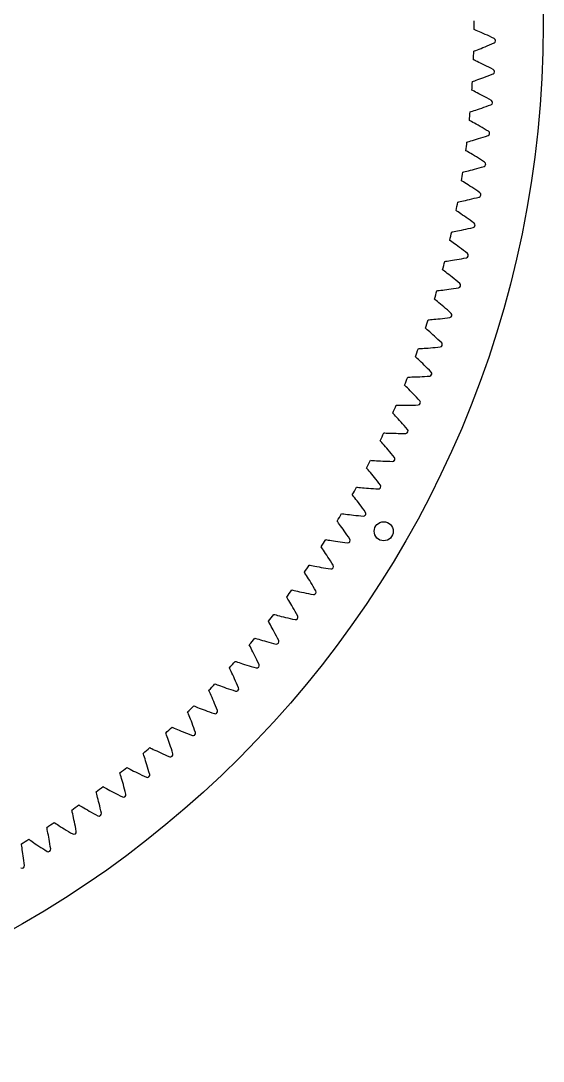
# Model space of a CAD drawing. Header units: millimetres. Extents: x -109 to 109, y -109 to 109.
# Drawn here: x 53.9 to 108.8, y -108.8 to 0.5 of the extents above; entities that cross this region are included whole.
import ezdxf

# ---------------------------------------------------------------- set-up
doc = ezdxf.new("R2010")
doc.units = ezdxf.units.MM

msp = doc.modelspace()

# ---------------------------------------------------------------- linework, layer by layer
at = {"layer": 'holes'}
msp.add_circle((92.023567, -53.129831), 1, dxfattribs=at)
at = {"layer": 'outer'}
msp.add_circle((0, 0), 108.759662, dxfattribs=at)
at = {"layer": 'output_ring'}
for p, q in [((101.601949, -0.496781), (101.508629, -0.458018)), ((101.738381, -0.553968), (101.601949, -0.496781)), ((101.897776, -0.621552), (101.738381, -0.553968)), ((102.074166, -0.697307), (101.897776, -0.621552)), ((102.264353, -0.780119), (102.074166, -0.697307)), ((102.46629, -0.869324), (102.264353, -0.780119)), ((102.678528, -0.96449), (102.46629, -0.869324)), ((102.899983, -1.065321), (102.678528, -0.96449)), ((103.1298, -1.171606), (102.899983, -1.065321)), ((102.658158, -2.261197), (102.88267, -2.167371)), ((102.88267, -2.167371), (103.115713, -2.068357)), ((103.115713, -2.068357), (103.356592, -1.964285)), ((103.367291, -1.283194), (103.1298, -1.171606)), ((103.356592, -1.964285), (103.604725, -1.855541)), ((103.611886, -1.399677), (103.367291, -1.283194)), ((101.472927, -2.730671), (101.567419, -2.694858)), ((101.567419, -2.694858), (101.70558, -2.641985)), ((101.70558, -2.641985), (101.867019, -2.579441)), ((101.867019, -2.579441), (102.045701, -2.509264)), ((102.045701, -2.509264), (102.238396, -2.432467)), ((102.238396, -2.432467), (102.443035, -2.349649)), ((102.443035, -2.349649), (102.658158, -2.261197)), ((101.53621, -3.68793), (101.444154, -3.646255)), ((101.670779, -3.749374), (101.53621, -3.68793)), ((101.827972, -3.821932), (101.670779, -3.749374)), ((102.001895, -3.90319), (101.827972, -3.821932)), ((102.189388, -3.991935), (102.001895, -3.90319)), ((102.388423, -4.087439), (102.189388, -3.991935)), ((102.597567, -4.189224), (102.388423, -4.087439)), ((102.815745, -4.296962), (102.597567, -4.189224)), ((103.042111, -4.410414), (102.815745, -4.296962)), ((102.536476, -5.484652), (102.763825, -5.397925)), ((102.763825, -5.397925), (102.999863, -5.306279)), ((102.999863, -5.306279), (103.243892, -5.209824)), ((103.27598, -4.529405), (103.042111, -4.410414)), ((103.243892, -5.209824), (103.495318, -5.108929)), ((103.516795, -4.653515), (103.27598, -4.529405)), ((101.337084, -5.916665), (101.432654, -5.883838)), ((101.432654, -5.883838), (101.572407, -5.835331)), ((101.572407, -5.835331), (101.735731, -5.777889)), ((101.735731, -5.777889), (101.91653, -5.713359)), ((101.91653, -5.713359), (102.111542, -5.642652)), ((102.111542, -5.642652), (102.318681, -5.566303)), ((102.318681, -5.566303), (102.536476, -5.484652)), ((101.370268, -6.87544), (101.279566, -6.830894)), ((101.50284, -6.94108), (101.370268, -6.87544)), ((101.657676, -7.01854), (101.50284, -6.94108)), ((101.828961, -7.105221), (101.657676, -7.01854)), ((102.013574, -7.199812), (101.828961, -7.105221)), ((102.20951, -7.30152), (102.013574, -7.199812)), ((102.415355, -7.409825), (102.20951, -7.30152)), ((102.630041, -7.524362), (102.415355, -7.409825)), ((102.852732, -7.644868), (102.630041, -7.524362)), ((103.082747, -7.771147), (102.852732, -7.644868)), ((102.093351, -8.777464), (102.313604, -8.702694)), ((102.313604, -8.702694), (102.543564, -8.623151)), ((102.543564, -8.623151), (102.782365, -8.538965)), ((102.782365, -8.538965), (103.029303, -8.450223)), ((103.029303, -8.450223), (103.283774, -8.357274)), ((103.319545, -7.90276), (103.082747, -7.771147)), ((101.101233, -9.096821), (101.197787, -9.067012)), ((101.197787, -9.067012), (101.338995, -9.022918)), ((101.338995, -9.022918), (101.504043, -8.970635)), ((101.504043, -8.970635), (101.686779, -8.911815)), ((101.686779, -8.911815), (101.883916, -8.847269)), ((101.883916, -8.847269), (102.093351, -8.777464)), ((101.104285, -10.056164), (101.015027, -10.008791)), ((101.23473, -10.125937), (101.104285, -10.056164)), ((101.387057, -10.208221), (101.23473, -10.125937)), ((101.555534, -10.30024), (101.387057, -10.208221)), ((101.737085, -10.400583), (101.555534, -10.30024)), ((101.92973, -10.508395), (101.737085, -10.400583)), ((102.132071, -10.623112), (101.92973, -10.508395)), ((102.343053, -10.744337), (102.132071, -10.623112)), ((102.561849, -10.871778), (102.343053, -10.744337)), ((102.787785, -11.00522), (102.561849, -10.871778)), ((101.555743, -12.043154), (101.767267, -11.979962)), ((101.767267, -11.979962), (101.98976, -11.912147)), ((101.98976, -11.912147), (102.222106, -11.839867)), ((102.222106, -11.839867), (102.463432, -11.763224)), ((102.463432, -11.763224), (102.713036, -11.682282)), ((102.713036, -11.682282), (102.970301, -11.597372)), ((103.020331, -11.144205), (102.787785, -11.00522)), ((100.765608, -12.267998), (100.86305, -12.241237)), ((100.86305, -12.241237), (101.005574, -12.201601)), ((101.005574, -12.201601), (101.172182, -12.154527)), ((101.172182, -12.154527), (101.356676, -12.101476)), ((101.356676, -12.101476), (101.555743, -12.043154)), ((100.738524, -13.226965), (100.650798, -13.176811)), ((100.866713, -13.3008), (100.738524, -13.226965)), ((101.01638, -13.387828), (100.866713, -13.3008)), ((101.181885, -13.485094), (101.01638, -13.387828)), ((101.360193, -13.59109), (101.181885, -13.485094)), ((101.549357, -13.7049), (101.360193, -13.59109)), ((101.747995, -13.825916), (101.549357, -13.7049)), ((101.955065, -13.953708), (101.747995, -13.825916)), ((102.16975, -14.087959), (101.955065, -13.953708)), ((102.391383, -14.228432), (102.16975, -14.087959)), ((100.740477, -15.326425), (100.926546, -15.279195)), ((100.926546, -15.279195), (101.127347, -15.227155)), ((101.127347, -15.227155), (101.340752, -15.170638)), ((101.340752, -15.170638), (101.565265, -15.109845)), ((101.565265, -15.109845), (101.799766, -15.044899)), ((101.799766, -15.044899), (102.043381, -14.975873)), ((102.043381, -14.975873), (102.295404, -14.902812)), ((102.295404, -14.902812), (102.555209, -14.826025)), ((102.619449, -14.374653), (102.391383, -14.228432)), ((100.273347, -16.384711), (100.18724, -16.331827)), ((100.330539, -15.427069), (100.428774, -15.403382)), ((100.428774, -15.403382), (100.572472, -15.368242)), ((100.572472, -15.368242), (100.740477, -15.326425)), ((100.399153, -16.462537), (100.273347, -16.384711)), ((100.546013, -16.554223), (100.399153, -16.462537)), ((100.70838, -16.65664), (100.546013, -16.554223)), ((100.883272, -16.768184), (100.70838, -16.65664)), ((101.068767, -16.88788), (100.883272, -16.768184)), ((101.263506, -17.015076), (101.068767, -16.88788)), ((101.46646, -17.149309), (101.263506, -17.015076)), ((101.676822, -17.290237), (101.46646, -17.149309)), ((101.893933, -17.437602), (101.676822, -17.290237)), ((102.117294, -17.590915), (101.893933, -17.437602)), ((99.796456, -18.570915), (99.895387, -18.550325)), ((99.895387, -18.550325), (100.040118, -18.519716)), ((100.040118, -18.519716), (100.209353, -18.483197)), ((100.209353, -18.483197), (100.396814, -18.441835)), ((100.396814, -18.441835), (100.59915, -18.396128)), ((100.59915, -18.396128), (100.814225, -18.346342)), ((100.814225, -18.346342), (101.040537, -18.292632)), ((101.040537, -18.292632), (101.276962, -18.235083)), ((101.276962, -18.235083), (101.522625, -18.173744)), ((101.522625, -18.173744), (101.776819, -18.108634)), ((101.776819, -18.108634), (102.038908, -18.040046)), ((99.709212, -19.526289), (99.624808, -19.470726)), ((99.832511, -19.608027), (99.709212, -19.526289)), ((99.976419, -19.704282), (99.832511, -19.608027)), ((100.135489, -19.811747), (99.976419, -19.704282)), ((100.306791, -19.92873), (100.135489, -19.811747)), ((100.488435, -20.054194), (100.306791, -19.92873)), ((100.679082, -20.187444), (100.488435, -20.054194)), ((100.87772, -20.327985), (100.679082, -20.187444)), ((101.083551, -20.475452), (100.87772, -20.327985)), ((101.295926, -20.629564), (101.083551, -20.475452)), ((101.514361, -20.789817), (101.295926, -20.629564)), ((99.163886, -21.696434), (99.263415, -21.678961)), ((99.263415, -21.678961), (99.409036, -21.652914)), ((99.409036, -21.652914), (99.579335, -21.621728)), ((99.579335, -21.621728), (99.768002, -21.586275)), ((99.768002, -21.586275), (99.971674, -21.546946)), ((99.971674, -21.546946), (100.188207, -21.503941)), ((100.188207, -21.503941), (100.416094, -21.457365)), ((100.416094, -21.457365), (100.65421, -21.407271)), ((100.65421, -21.407271), (100.901679, -21.353679)), ((100.901679, -21.353679), (101.157792, -21.296586)), ((101.157792, -21.296586), (101.421906, -21.236264)), ((99.046676, -22.648596), (98.964059, -22.590409)), ((99.167347, -22.734167), (99.046676, -22.648596)), ((99.30816, -22.834894), (99.167347, -22.734167)), ((99.463776, -22.947303), (99.30816, -22.834894)), ((99.631319, -23.069609), (99.463776, -22.947303)), ((99.808932, -23.200716), (99.631319, -23.069609)), ((99.9953, -23.339889), (99.808932, -23.200716)), ((100.189425, -23.4866), (99.9953, -23.339889)), ((100.390523, -23.640459), (100.189425, -23.4866)), ((100.597952, -23.801166), (100.390523, -23.640459)), ((100.811246, -23.968201), (100.597952, -23.801166)), ((98.433453, -24.800541), (98.533481, -24.786203)), ((98.533481, -24.786203), (98.679849, -24.764743)), ((98.679849, -24.764743), (98.851043, -24.738922)), ((98.851043, -24.738922), (99.040731, -24.709413)), ((99.040731, -24.709413), (99.245538, -24.6765)), ((99.245538, -24.6765), (99.463315, -24.640318)), ((99.463315, -24.640318), (99.692552, -24.600923)), ((99.692552, -24.600923), (99.932125, -24.558333)), ((99.932125, -24.558333), (100.181155, -24.51254)), ((100.181155, -24.51254), (100.438935, -24.46352)), ((100.438935, -24.46352), (100.704814, -24.411524)), ((98.286392, -25.748551), (98.205644, -25.687798)), ((98.404317, -25.83787), (98.286392, -25.748551)), ((98.541896, -25.942971), (98.404317, -25.83787)), ((98.693905, -26.060213), (98.541896, -25.942971)), ((98.857523, -26.187721), (98.693905, -26.060213)), ((99.030931, -26.324342), (98.857523, -26.187721)), ((99.212835, -26.4693), (99.030931, -26.324342)), ((99.402256, -26.622037), (99.212835, -26.4693)), ((99.598422, -26.782137), (99.402256, -26.622037)), ((99.800701, -26.94928), (99.598422, -26.782137)), ((100.008642, -27.122932), (99.800701, -26.94928)), ((97.605878, -27.880173), (97.706308, -27.868984)), ((97.706308, -27.868984), (97.853277, -27.852132)), ((97.853277, -27.852132), (98.025198, -27.831701)), ((98.025198, -27.831701), (98.215719, -27.808165)), ((98.215719, -27.808165), (98.421459, -27.781702)), ((98.421459, -27.781702), (98.640264, -27.752377)), ((98.640264, -27.752377), (98.870626, -27.720203)), ((98.870626, -27.720203), (99.111419, -27.685159)), ((99.111419, -27.685159), (99.361764, -27.647211)), ((99.361764, -27.647211), (99.620957, -27.606312)), ((99.620957, -27.606312), (99.888337, -27.562693)), ((97.429113, -28.823096), (97.350313, -28.759836)), ((97.544173, -28.916075), (97.429113, -28.823096)), ((97.678383, -29.025445), (97.544173, -28.916075)), ((97.826634, -29.147404), (97.678383, -29.025445)), ((97.986166, -29.279988), (97.826634, -29.147404)), ((98.155197, -29.42199), (97.986166, -29.279988)), ((98.332458, -29.57259), (98.155197, -29.42199)), ((98.516989, -29.731201), (98.332458, -29.57259)), ((98.708028, -29.897383), (98.516989, -29.731201)), ((98.904958, -30.070798), (98.708028, -29.897383)), ((99.107342, -30.250896), (98.904958, -30.070798)), ((96.681978, -30.93229), (96.782709, -30.924262)), ((96.782709, -30.924262), (96.930136, -30.912034)), ((96.930136, -30.912034), (97.102614, -30.897014)), ((97.102614, -30.897014), (97.29378, -30.879473)), ((97.29378, -30.879473), (97.50025, -30.859486)), ((97.50025, -30.859486), (97.719868, -30.837049)), ((97.719868, -30.837049), (97.951127, -30.812126)), ((97.951127, -30.812126), (98.192901, -30.784663)), ((98.192901, -30.784663), (98.444315, -30.754597)), ((98.444315, -30.754597), (98.704665, -30.72186)), ((98.704665, -30.72186), (98.973283, -30.686661)), ((96.475682, -31.869196), (96.398908, -31.803492)), ((96.587765, -31.965743), (96.475682, -31.869196)), ((96.718474, -32.079275), (96.587765, -31.965743)), ((96.862821, -32.20583), (96.718474, -32.079275)), ((97.018109, -32.34336), (96.862821, -32.20583)), ((97.182597, -32.490601), (97.018109, -32.34336)), ((97.35504, -32.646694), (97.182597, -32.490601)), ((97.534497, -32.811024), (97.35504, -32.646694)), ((96.934962, -33.873641), (97.177479, -33.853786)), ((97.177479, -33.853786), (97.429713, -33.831632)), ((97.429713, -33.831632), (97.690963, -33.807089)), ((97.720223, -32.983125), (97.534497, -32.811024)), ((97.690963, -33.807089), (97.960555, -33.780345)), ((97.911607, -33.162639), (97.720223, -32.983125)), ((98.108235, -33.349006), (97.911607, -33.162639)), ((95.427041, -34.883845), (95.352369, -34.815762)), ((95.536036, -34.983865), (95.427041, -34.883845)), ((95.662665, -33.953882), (95.763599, -33.949021)), ((95.763599, -33.949021), (95.911336, -33.94143)), ((95.911336, -33.94143), (96.084201, -33.931835)), ((96.084201, -33.931835), (96.275824, -33.920308)), ((96.275824, -33.920308), (96.482819, -33.906815)), ((96.482819, -33.906815), (96.703034, -33.891288)), ((96.703034, -33.891288), (96.934962, -33.873641)), ((95.663114, -35.101447), (95.536036, -34.983865)), ((95.803415, -35.232474), (95.663114, -35.101447)), ((95.954307, -35.374813), (95.803415, -35.232474)), ((96.114088, -35.527148), (95.954307, -35.374813)), ((96.281543, -35.688581), (96.114088, -35.527148)), ((96.45575, -35.858466), (96.281543, -35.688581)), ((96.635978, -36.036316), (96.45575, -35.858466)), ((96.82163, -36.221753), (96.635978, -36.036316)), ((94.548944, -36.941964), (94.64998, -36.940277)), ((94.64998, -36.940277), (94.797884, -36.93733)), ((94.797884, -36.93733), (94.970964, -36.933169)), ((94.970964, -36.933169), (95.162855, -36.927667)), ((95.162855, -36.927667), (95.370172, -36.920683)), ((95.370172, -36.920683), (95.590766, -36.91208)), ((95.590766, -36.91208), (95.823134, -36.901727)), ((95.823134, -36.901727), (96.066155, -36.8895)), ((96.066155, -36.8895), (96.318961, -36.87528)), ((96.318961, -36.87528), (96.580852, -36.858955)), ((96.580852, -36.858955), (96.851151, -36.840692)), ((97.012307, -36.414204), (96.82163, -36.221753)), ((94.284226, -37.864067), (94.211729, -37.793673)), ((94.390025, -37.967462), (94.284226, -37.864067)), ((94.513347, -38.088977), (94.390025, -37.967462)), ((94.649463, -38.224346), (94.513347, -38.088977)), ((94.79581, -38.371356), (94.649463, -38.224346)), ((94.950727, -38.528634), (94.79581, -38.371356)), ((95.113029, -38.695247), (94.950727, -38.528634)), ((95.281813, -38.87052), (95.113029, -38.695247)), ((95.456366, -39.053944), (95.281813, -38.87052)), ((95.636102, -39.245121), (95.456366, -39.053944)), ((95.820639, -39.443466), (95.636102, -39.245121)), ((93.341915, -39.89359), (93.442954, -39.895077)), ((93.442954, -39.895077), (93.590877, -39.896777)), ((93.590877, -39.896777), (93.764003, -39.898055)), ((93.764003, -39.898055), (93.955972, -39.898583)), ((93.955972, -39.898583), (94.163406, -39.898114)), ((94.163406, -39.898114), (94.384161, -39.896445)), ((94.384161, -39.896445), (94.616739, -39.893396)), ((94.616739, -39.893396), (94.860025, -39.888808)), ((94.860025, -39.888808), (95.113152, -39.882536)), ((95.113152, -39.882536), (95.375427, -39.874445)), ((95.375427, -39.874445), (95.646166, -39.864681)), ((93.048363, -40.806923), (92.978113, -40.734286)), ((93.150863, -40.91359), (93.048363, -40.806923)), ((93.270307, -41.038919), (93.150863, -40.91359)), ((93.402104, -41.178497), (93.270307, -41.038919)), ((93.543761, -41.33003), (93.402104, -41.178497)), ((93.693661, -41.492097), (93.543761, -41.33003)), ((93.850649, -41.663726), (93.693661, -41.492097)), ((94.013845, -41.844214), (93.850649, -41.663726)), ((94.18255, -42.03303), (94.013845, -41.844214)), ((94.356192, -42.229759), (94.18255, -42.03303)), ((94.534409, -42.433802), (94.356192, -42.229759)), ((91.720673, -43.709507), (91.652739, -43.634699)), ((92.042768, -42.805845), (92.143711, -42.810505)), ((92.143711, -42.810505), (92.291507, -42.816851)), ((92.291507, -42.816851), (92.464508, -42.823566)), ((92.464508, -42.823566), (92.656365, -42.830123)), ((92.656365, -42.830123), (92.863712, -42.836171)), ((92.863712, -42.836171), (93.084411, -42.841436)), ((93.084411, -42.841436), (93.31697, -42.845695)), ((93.31697, -42.845695), (93.560279, -42.848751)), ((93.560279, -42.848751), (93.813479, -42.850432)), ((93.813479, -42.850432), (94.075879, -42.850584)), ((94.075879, -42.850584), (94.346791, -42.849329)), ((91.819771, -43.819341), (91.720673, -43.709507)), ((91.93522, -43.94836), (91.819771, -43.819341)), ((92.062567, -44.092008), (91.93522, -43.94836)), ((92.199395, -44.247917), (92.062567, -44.092008)), ((92.344131, -44.414612), (92.199395, -44.247917)), ((92.49565, -44.591087), (92.344131, -44.414612)), ((92.653096, -44.776613), (92.49565, -44.591087)), ((92.815788, -44.970634), (92.653096, -44.776613)), ((90.652787, -45.675856), (90.753533, -45.683684)), ((90.753533, -45.683684), (90.901057, -45.69467)), ((90.901057, -45.69467), (91.073762, -45.706815)), ((91.073762, -45.706815), (91.265318, -45.719396)), ((91.265318, -45.719396), (91.472373, -45.731954)), ((91.472373, -45.731954), (91.692797, -45.744149)), ((91.692797, -45.744149), (91.925108, -45.75571)), ((91.925108, -45.75571), (92.168201, -45.766407)), ((92.168201, -45.766407), (92.421223, -45.776041)), ((92.421223, -45.776041), (92.683489, -45.784434)), ((92.683489, -45.784434), (92.954307, -45.79169)), ((92.983164, -45.17272), (92.815788, -44.970634)), ((93.154884, -45.382261), (92.983164, -45.17272)), ((90.302466, -46.568955), (90.236915, -46.49205)), ((90.398065, -46.681847), (90.302466, -46.568955)), ((90.509404, -46.814429), (90.398065, -46.681847)), ((90.632177, -46.962007), (90.509404, -46.814429)), ((90.764039, -47.122136), (90.632177, -46.962007)), ((90.903468, -47.293295), (90.764039, -47.122136)), ((91.049369, -47.474443), (90.903468, -47.293295)), ((91.20091, -47.664822), (91.049369, -47.474443)), ((91.357427, -47.863859), (91.20091, -47.664822)), ((91.518373, -48.071102), (91.357427, -47.863859)), ((89.173342, -48.500791), (89.273793, -48.51178)), ((89.273793, -48.51178), (89.420899, -48.527393)), ((89.420899, -48.527393), (89.593136, -48.544958)), ((89.593136, -48.544958), (89.784204, -48.563549)), ((89.784204, -48.563549), (89.990761, -48.582604)), ((89.990761, -48.582604), (90.210694, -48.601717)), ((90.210694, -48.601717), (90.442527, -48.620569)), ((90.442527, -48.620569), (90.685164, -48.638897)), ((90.685164, -48.638897), (90.937759, -48.656474)), ((90.937759, -48.656474), (91.199631, -48.673101)), ((91.199631, -48.673101), (91.470087, -48.68886)), ((91.683426, -48.285934), (91.518373, -48.071102)), ((88.79514, -49.382445), (88.732038, -49.303519)), ((88.887147, -49.498285), (88.79514, -49.382445)), ((88.994267, -49.634298), (88.887147, -49.498285)), ((89.112343, -49.785659), (88.994267, -49.634298)), ((89.239111, -49.949851), (89.112343, -49.785659)), ((89.373094, -50.125306), (89.239111, -49.949851)), ((89.513234, -50.310947), (89.373094, -50.125306)), ((87.605893, -51.277861), (87.70595, -51.292)), ((87.70595, -51.292), (87.852493, -51.312226)), ((87.852493, -51.312226), (88.024094, -51.335192)), ((89.65872, -50.505992), (89.513234, -50.310947)), ((89.808907, -50.709847), (89.65872, -50.505992)), ((89.963265, -50.922044), (89.808907, -50.709847)), ((90.121488, -51.141953), (89.963265, -50.922044)), ((87.200185, -52.1472), (87.139593, -52.066332)), ((87.288508, -52.265873), (87.200185, -52.1472)), ((87.391302, -52.405184), (87.288508, -52.265873)), ((87.504566, -52.560179), (87.391302, -52.405184)), ((88.024094, -51.335192), (88.214483, -51.359776)), ((88.214483, -51.359776), (88.42034, -51.38531)), ((88.42034, -51.38531), (88.639564, -51.411322)), ((88.639564, -51.411322), (88.87069, -51.437446)), ((88.87069, -51.437446), (89.112632, -51.463386)), ((89.112632, -51.463386), (89.36455, -51.488889)), ((89.36455, -51.488889), (89.625771, -51.513734)), ((89.625771, -51.513734), (89.895598, -51.53798)), ((87.626114, -52.728272), (87.504566, -52.560179)), ((87.75452, -52.907849), (87.626114, -52.728272)), ((87.888759, -53.0978), (87.75452, -52.907849)), ((88.028047, -53.297319), (87.888759, -53.0978)), ((88.171757, -53.50579), (88.028047, -53.297319)), ((88.319373, -53.722731), (88.171757, -53.50579)), ((85.951988, -54.004326), (86.051551, -54.021601)), ((86.051551, -54.021601), (86.197387, -54.04642)), ((86.197387, -54.04642), (86.368182, -54.074765)), ((86.368182, -54.074765), (86.557704, -54.105317)), ((86.557704, -54.105317), (86.762658, -54.137304)), ((86.762658, -54.137304), (86.980957, -54.170189)), ((86.980957, -54.170189), (87.211148, -54.203561)), ((87.211148, -54.203561), (87.452156, -54.237088)), ((87.452156, -54.237088), (87.703149, -54.270491)), ((87.703149, -54.270491), (87.96346, -54.303528)), ((87.96346, -54.303528), (88.232393, -54.336238)), ((88.470611, -53.947502), (88.319373, -53.722731)), ((85.519174, -54.860493), (85.461152, -54.777761)), ((85.603725, -54.981881), (85.519174, -54.860493)), ((85.702093, -55.124352), (85.603725, -54.981881)), ((85.810433, -55.282829), (85.702093, -55.124352)), ((85.92664, -55.454657), (85.810433, -55.282829)), ((86.049343, -55.638178), (85.92664, -55.454657)), ((86.177549, -55.832252), (86.049343, -55.638178)), ((84.213259, -56.677495), (84.312231, -56.697889)), ((84.312231, -56.697889), (84.457215, -56.727277)), ((84.457215, -56.727277), (84.627035, -56.760973)), ((84.627035, -56.760973), (84.815504, -56.797463)), ((86.310501, -56.036048), (86.177549, -55.832252)), ((86.447592, -56.24893), (86.310501, -56.036048)), ((86.588321, -56.470401), (86.447592, -56.24893)), ((86.732424, -56.699811), (86.588321, -56.470401)), ((83.753766, -57.519645), (83.698371, -57.435131)), ((83.834463, -57.643629), (83.753766, -57.519645)), ((83.928307, -57.789119), (83.834463, -57.643629)), ((84.031615, -57.950921), (83.928307, -57.789119)), ((84.815504, -56.797463), (85.019352, -56.835872)), ((85.019352, -56.835872), (85.23651, -56.875597)), ((85.23651, -56.875597), (85.46554, -56.916183)), ((85.46554, -56.916183), (85.705376, -56.957264)), ((85.705376, -56.957264), (85.955195, -56.998534)), ((85.955195, -56.998534), (86.214341, -57.039732)), ((86.214341, -57.039732), (86.482113, -57.080873)), ((84.142368, -58.126314), (84.031615, -57.950921)), ((84.259245, -58.313599), (84.142368, -58.126314)), ((84.381292, -58.511605), (84.259245, -58.313599)), ((84.507778, -58.719476), (84.381292, -58.511605)), ((84.638114, -58.936559), (84.507778, -58.719476)), ((84.771817, -59.162341), (84.638114, -58.936559)), ((81.905703, -60.122032), (81.85299, -60.035819)), ((82.391422, -59.294731), (82.489704, -59.318223)), ((82.489704, -59.318223), (82.633693, -59.352151)), ((82.633693, -59.352151), (82.802371, -59.391164)), ((82.802371, -59.391164), (82.989602, -59.433556)), ((82.989602, -59.433556), (83.192142, -59.478349)), ((83.192142, -59.478349), (83.407945, -59.524876)), ((83.407945, -59.524876), (83.635587, -59.572636)), ((83.635587, -59.572636), (83.874014, -59.62123)), ((83.874014, -59.62123), (84.122414, -59.670326)), ((84.122414, -59.670326), (84.380138, -59.719644)), ((84.380138, -59.719644), (84.646486, -59.769176)), ((84.908643, -59.396165), (84.771817, -59.162341)), ((81.982465, -60.248489), (81.905703, -60.122032)), ((82.071693, -60.396856), (81.982465, -60.248489)), ((82.169868, -60.561823), (82.071693, -60.396856)), ((82.275057, -60.740608), (82.169868, -60.561823)), ((82.385994, -60.931472), (82.275057, -60.740608)), ((82.501761, -61.133213), (82.385994, -60.931472)), ((82.621655, -61.344955), (82.501761, -61.133213)), ((80.488274, -61.85345), (80.58577, -61.880017)), ((80.58577, -61.880017), (80.728622, -61.918451)), ((80.728622, -61.918451), (80.895992, -61.962743)), ((80.895992, -61.962743), (81.081798, -62.010995)), ((81.081798, -62.010995), (81.282832, -62.062128)), ((81.282832, -62.062128), (81.497067, -62.115411)), ((81.497067, -62.115411), (81.723096, -62.170298)), ((81.723096, -62.170298), (81.95988, -62.226357)), ((81.95988, -62.226357), (82.206615, -62.283232)), ((82.745108, -61.566025), (82.621655, -61.344955)), ((82.871653, -61.795895), (82.745108, -61.566025)), ((83.001067, -62.033901), (82.871653, -61.795895)), ((79.976809, -62.665085), (79.92683, -62.57726)), ((80.049561, -62.793892), (79.976809, -62.665085)), ((80.134085, -62.944988), (80.049561, -62.793892)), ((80.227029, -63.112957), (80.134085, -62.944988)), ((80.326551, -63.294958), (80.227029, -63.112957)), ((80.431438, -63.489212), (80.326551, -63.294958)), ((82.206615, -62.283232), (82.462662, -62.34062)), ((82.462662, -62.34062), (82.727323, -62.398494)), ((78.505695, -64.351126), (78.602307, -64.380743)), ((78.602307, -64.380743), (78.743882, -64.423645)), ((78.743882, -64.423645), (78.909778, -64.473173)), ((80.540811, -63.694491), (80.431438, -63.489212)), ((80.653994, -63.909894), (80.540811, -63.694491)), ((80.770443, -64.134733), (80.653994, -63.909894)), ((80.889705, -64.368464), (80.770443, -64.134733)), ((81.011579, -64.610418), (80.889705, -64.368464)), ((77.968987, -65.146296), (77.921791, -65.056944)), ((78.037658, -65.277324), (77.968987, -65.146296)), ((78.117394, -65.431001), (78.037658, -65.277324)), ((78.205016, -65.601806), (78.117394, -65.431001)), ((78.909778, -64.473173), (79.093977, -64.527237)), ((79.093977, -64.527237), (79.293305, -64.58466)), ((79.293305, -64.58466), (79.505761, -64.644646)), ((79.505761, -64.644646), (79.729955, -64.706605)), ((79.729955, -64.706605), (79.96486, -64.770074)), ((79.96486, -64.770074), (80.209687, -64.834671)), ((80.209687, -64.834671), (80.463805, -64.900074)), ((80.463805, -64.900074), (80.726518, -64.966232)), ((78.298772, -65.786844), (78.205016, -65.601806)), ((78.397505, -65.984297), (78.298772, -65.786844)), ((78.500377, -66.192909), (78.397505, -65.984297)), ((78.606738, -66.411761), (78.500377, -66.192909)), ((78.716067, -66.640147), (78.606738, -66.411761)), ((75.884219, -67.563215), (75.839854, -67.472425)), ((75.94874, -67.696336), (75.884219, -67.563215)), ((76.02361, -67.852441), (75.94874, -67.696336)), ((76.445639, -66.785296), (76.541274, -66.817933)), ((76.541274, -66.817933), (76.681431, -66.865261)), ((76.681431, -66.865261), (76.845689, -66.919975)), ((76.845689, -66.919975), (77.028099, -66.979799)), ((77.028099, -66.979799), (77.225525, -67.043454)), ((77.225525, -67.043454), (77.435992, -67.110084)), ((77.435992, -67.110084), (77.658129, -67.179055)), ((77.658129, -67.179055), (77.890925, -67.249871)), ((77.890925, -67.249871), (78.133602, -67.322126)), ((78.133602, -67.322126), (78.385541, -67.395479)), ((78.385541, -67.395479), (78.646046, -67.469856)), ((78.827929, -66.877509), (78.716067, -66.640147)), ((78.942142, -67.123172), (78.827929, -66.877509)), ((76.105824, -68.025915), (76.02361, -67.852441)), ((76.193721, -68.213806), (76.105824, -68.025915)), ((76.286204, -68.414263), (76.193721, -68.213806)), ((76.382472, -68.626003), (76.286204, -68.414263)), ((76.481907, -68.848088), (76.382472, -68.626003)), ((73.724563, -69.913458), (73.683071, -69.821319)), ((74.310141, -69.153557), (74.404703, -69.189182)), ((74.404703, -69.189182), (74.543305, -69.240889)), ((74.543305, -69.240889), (74.705763, -69.300736)), ((74.705763, -69.300736), (74.886204, -69.36626)), ((74.886204, -69.36626), (75.081533, -69.436085)), ((75.081533, -69.436085), (75.289804, -69.509292)), ((75.289804, -69.509292), (75.509664, -69.585207)), ((75.509664, -69.585207), (75.740121, -69.6633)), ((75.740121, -69.6633), (75.980409, -69.743142)), ((75.980409, -69.743142), (76.229919, -69.824372)), ((76.229919, -69.824372), (76.487959, -69.906896)), ((76.584008, -69.079796), (76.481907, -68.848088)), ((76.688358, -69.320554), (76.584008, -69.079796)), ((76.794799, -69.569683), (76.688358, -69.320554)), ((73.784871, -70.048539), (73.724563, -69.913458)), ((73.8548, -70.206919), (73.784871, -70.048539)), ((73.931525, -70.38289), (73.8548, -70.206919)), ((74.013477, -70.573449), (73.931525, -70.38289)), ((74.099617, -70.776712), (74.013477, -70.573449)), ((74.189187, -70.991372), (74.099617, -70.776712)), ((74.281597, -71.216471), (74.189187, -70.991372)), ((72.101308, -71.453572), (72.194704, -71.49215)), ((72.194704, -71.49215), (72.331613, -71.548185)), ((72.331613, -71.548185), (72.492112, -71.613105)), ((72.492112, -71.613105), (72.670405, -71.684264)), ((72.670405, -71.684264), (72.863445, -71.76019)), ((72.863445, -71.76019), (73.069313, -71.839903)), ((73.069313, -71.839903), (73.286681, -71.922686)), ((73.286681, -71.922686), (73.514571, -72.00798)), ((73.514571, -72.00798), (73.752232, -72.09533)), ((74.376369, -71.451271), (74.281597, -71.216471)), ((74.473106, -71.695188), (74.376369, -71.451271)), ((74.571669, -71.947538), (74.473106, -71.695188)), ((71.49215, -72.194704), (71.453572, -72.101308)), ((71.548185, -72.331613), (71.49215, -72.194704)), ((71.613105, -72.492112), (71.548185, -72.331613)), ((71.684264, -72.670405), (71.613105, -72.492112)), ((71.76019, -72.863445), (71.684264, -72.670405)), ((71.839903, -73.069313), (71.76019, -72.863445)), ((71.922686, -73.286681), (71.839903, -73.069313)), ((73.752232, -72.09533), (73.999068, -72.184358)), ((73.999068, -72.184358), (74.254389, -72.274946)), ((69.821319, -73.683071), (69.913458, -73.724563)), ((69.913458, -73.724563), (70.048539, -73.784871)), ((70.048539, -73.784871), (70.206919, -73.8548)), ((70.206919, -73.8548), (70.38289, -73.931525)), ((70.38289, -73.931525), (70.573449, -74.013477)), ((70.573449, -74.013477), (70.776712, -74.099617)), ((70.776712, -74.099617), (70.991372, -74.189187)), ((70.991372, -74.189187), (71.216471, -74.281597)), ((72.00798, -73.514571), (71.922686, -73.286681)), ((72.09533, -73.752232), (72.00798, -73.514571)), ((72.184358, -73.999068), (72.09533, -73.752232)), ((72.274946, -74.254389), (72.184358, -73.999068)), ((69.189182, -74.404703), (69.153557, -74.310141)), ((69.240889, -74.543305), (69.189182, -74.404703)), ((69.300736, -74.705763), (69.240889, -74.543305)), ((69.36626, -74.886204), (69.300736, -74.705763)), ((69.436085, -75.081533), (69.36626, -74.886204)), ((69.509292, -75.289804), (69.436085, -75.081533)), ((69.585207, -75.509664), (69.509292, -75.289804)), ((71.216471, -74.281597), (71.451271, -74.376369)), ((71.451271, -74.376369), (71.695188, -74.473106)), ((71.695188, -74.473106), (71.947538, -74.571669)), ((66.817933, -76.541274), (66.785296, -76.445639)), ((67.472425, -75.839854), (67.563215, -75.884219)), ((67.563215, -75.884219), (67.696336, -75.94874)), ((67.696336, -75.94874), (67.852441, -76.02361)), ((67.852441, -76.02361), (68.025915, -76.105824)), ((68.025915, -76.105824), (68.213806, -76.193721)), ((68.213806, -76.193721), (68.414263, -76.286204)), ((68.414263, -76.286204), (68.626003, -76.382472)), ((68.626003, -76.382472), (68.848088, -76.481907)), ((69.6633, -75.740121), (69.585207, -75.509664)), ((69.743142, -75.980409), (69.6633, -75.740121)), ((69.824372, -76.229919), (69.743142, -75.980409)), ((69.906896, -76.487959), (69.824372, -76.229919)), ((66.865261, -76.681431), (66.817933, -76.541274)), ((66.919975, -76.845689), (66.865261, -76.681431)), ((66.979799, -77.028099), (66.919975, -76.845689)), ((67.043454, -77.225525), (66.979799, -77.028099)), ((67.110084, -77.435992), (67.043454, -77.225525)), ((67.179055, -77.658129), (67.110084, -77.435992)), ((68.848088, -76.481907), (69.079796, -76.584008)), ((69.079796, -76.584008), (69.320554, -76.688358)), ((69.320554, -76.688358), (69.569683, -76.794799)), ((64.380743, -78.602307), (64.351126, -78.505695)), ((64.423645, -78.743882), (64.380743, -78.602307)), ((65.056944, -77.921791), (65.146296, -77.968987)), ((65.146296, -77.968987), (65.277324, -78.037658)), ((65.277324, -78.037658), (65.431001, -78.117394)), ((65.431001, -78.117394), (65.601806, -78.205016)), ((65.601806, -78.205016), (65.786844, -78.298772)), ((65.786844, -78.298772), (65.984297, -78.397505)), ((65.984297, -78.397505), (66.192909, -78.500377)), ((66.192909, -78.500377), (66.411761, -78.606738)), ((66.411761, -78.606738), (66.640147, -78.716067)), ((67.249871, -77.890925), (67.179055, -77.658129)), ((67.322126, -78.133602), (67.249871, -77.890925)), ((67.395479, -78.385541), (67.322126, -78.133602)), ((67.469856, -78.646046), (67.395479, -78.385541)), ((64.473173, -78.909778), (64.423645, -78.743882)), ((64.527237, -79.093977), (64.473173, -78.909778)), ((64.58466, -79.293305), (64.527237, -79.093977)), ((64.644646, -79.505761), (64.58466, -79.293305)), ((64.706605, -79.729955), (64.644646, -79.505761)), ((66.640147, -78.716067), (66.877509, -78.827929)), ((66.877509, -78.827929), (67.123172, -78.942142)), ((61.880017, -80.58577), (61.85345, -80.488274)), ((61.918451, -80.728622), (61.880017, -80.58577)), ((61.962743, -80.895992), (61.918451, -80.728622)), ((62.57726, -79.92683), (62.665085, -79.976809)), ((62.665085, -79.976809), (62.793892, -80.049561)), ((62.793892, -80.049561), (62.944988, -80.134085)), ((62.944988, -80.134085), (63.112957, -80.227029)), ((63.112957, -80.227029), (63.294958, -80.326551)), ((63.294958, -80.326551), (63.489212, -80.431438)), ((63.489212, -80.431438), (63.694491, -80.540811)), ((63.694491, -80.540811), (63.909894, -80.653994)), ((63.909894, -80.653994), (64.134733, -80.770443)), ((64.134733, -80.770443), (64.368464, -80.889705)), ((64.770074, -79.96486), (64.706605, -79.729955)), ((64.834671, -80.209687), (64.770074, -79.96486)), ((64.900074, -80.463805), (64.834671, -80.209687)), ((64.966232, -80.726518), (64.900074, -80.463805)), ((60.035819, -81.85299), (60.122032, -81.905703)), ((60.122032, -81.905703), (60.248489, -81.982465)), ((62.010995, -81.081798), (61.962743, -80.895992)), ((62.062128, -81.282832), (62.010995, -81.081798)), ((62.115411, -81.497067), (62.062128, -81.282832)), ((62.170298, -81.723096), (62.115411, -81.497067)), ((62.226357, -81.95988), (62.170298, -81.723096)), ((64.368464, -80.889705), (64.610418, -81.011579)), ((59.318223, -82.489704), (59.294731, -82.391422)), ((59.352151, -82.633693), (59.318223, -82.489704)), ((59.391164, -82.802371), (59.352151, -82.633693)), ((59.433556, -82.989602), (59.391164, -82.802371)), ((59.478349, -83.192142), (59.433556, -82.989602)), ((60.248489, -81.982465), (60.396856, -82.071693)), ((60.396856, -82.071693), (60.561823, -82.169868)), ((60.561823, -82.169868), (60.740608, -82.275057)), ((60.740608, -82.275057), (60.931472, -82.385994)), ((60.931472, -82.385994), (61.133213, -82.501761)), ((61.133213, -82.501761), (61.344955, -82.621655)), ((61.344955, -82.621655), (61.566025, -82.745108)), ((61.566025, -82.745108), (61.795895, -82.871653)), ((61.795895, -82.871653), (62.033901, -83.001067)), ((62.283232, -82.206615), (62.226357, -81.95988)), ((62.34062, -82.462662), (62.283232, -82.206615)), ((62.398494, -82.727323), (62.34062, -82.462662)), ((57.435131, -83.698371), (57.519645, -83.753766)), ((57.519645, -83.753766), (57.643629, -83.834463)), ((57.643629, -83.834463), (57.789119, -83.928307)), ((57.789119, -83.928307), (57.950921, -84.031615)), ((57.950921, -84.031615), (58.126314, -84.142368)), ((59.524876, -83.407945), (59.478349, -83.192142)), ((59.572636, -83.635587), (59.524876, -83.407945)), ((59.62123, -83.874014), (59.572636, -83.635587)), ((59.670326, -84.122414), (59.62123, -83.874014)), ((56.697889, -84.312231), (56.677495, -84.213259)), ((56.727277, -84.457215), (56.697889, -84.312231)), ((56.760973, -84.627035), (56.727277, -84.457215)), ((56.797463, -84.815504), (56.760973, -84.627035)), ((56.835872, -85.019352), (56.797463, -84.815504)), ((56.875597, -85.23651), (56.835872, -85.019352)), ((58.126314, -84.142368), (58.313599, -84.259245)), ((58.313599, -84.259245), (58.511605, -84.381292)), ((58.511605, -84.381292), (58.719476, -84.507778)), ((58.719476, -84.507778), (58.936559, -84.638114)), ((58.936559, -84.638114), (59.162341, -84.771817)), ((59.162341, -84.771817), (59.396165, -84.908643)), ((59.719644, -84.380138), (59.670326, -84.122414)), ((59.769176, -84.646486), (59.719644, -84.380138)), ((54.021601, -86.051551), (54.004326, -85.951988)), ((54.04642, -86.197387), (54.021601, -86.051551)), ((54.074765, -86.368182), (54.04642, -86.197387)), ((54.777761, -85.461152), (54.860493, -85.519174)), ((54.860493, -85.519174), (54.981881, -85.603725)), ((54.981881, -85.603725), (55.124352, -85.702093)), ((55.124352, -85.702093), (55.282829, -85.810433)), ((55.282829, -85.810433), (55.454657, -85.92664)), ((55.454657, -85.92664), (55.638178, -86.049343)), ((55.638178, -86.049343), (55.832252, -86.177549)), ((55.832252, -86.177549), (56.036048, -86.310501)), ((56.916183, -85.46554), (56.875597, -85.23651)), ((56.957264, -85.705376), (56.916183, -85.46554)), ((56.998534, -85.955195), (56.957264, -85.705376)), ((57.039732, -86.214341), (56.998534, -85.955195)), ((57.080873, -86.482113), (57.039732, -86.214341)), ((54.105317, -86.557704), (54.074765, -86.368182)), ((54.137304, -86.762658), (54.105317, -86.557704)), ((54.170189, -86.980957), (54.137304, -86.762658)), ((54.203561, -87.211148), (54.170189, -86.980957)), ((54.237088, -87.452156), (54.203561, -87.211148)), ((56.036048, -86.310501), (56.24893, -86.447592)), ((56.24893, -86.447592), (56.470401, -86.588321)), ((56.470401, -86.588321), (56.699811, -86.732424)), ((54.270491, -87.703149), (54.237088, -87.452156)), ((54.303528, -87.96346), (54.270491, -87.703149)), ((54.336238, -88.232393), (54.303528, -87.96346))]:
    msp.add_line(p, q, dxfattribs=at)
for centre, radius, start, end in [((0, 0), 101.509662, 359.741477, 0.258523), ((103.506727, -1.63646), 0.24, 294.099608, 359.094219), ((103.507055, -1.615572), 0.24, 359.105781, 64.100392), ((0, 0), 103.759662, 359.094219, 359.105781), ((0, 0), 101.509662, 357.941477, 358.458523), ((103.40425, -4.886878), 0.24, 292.299608, 357.294219), ((103.405234, -4.86601), 0.24, 357.305781, 62.300392), ((0, 0), 103.759662, 357.294219, 357.305781), ((0, 0), 101.509662, 356.141477, 356.658523), ((103.199726, -8.132472), 0.24, 290.499608, 355.494219), ((103.201365, -8.111646), 0.24, 355.505781, 60.500392), ((0, 0), 103.759662, 355.494219, 355.505781), ((0, 0), 101.509662, 354.341477, 354.858523), ((102.893356, -11.370041), 0.24, 288.699608, 353.694219), ((102.895648, -11.349276), 0.24, 353.705781, 58.700392), ((0, 0), 103.759662, 353.694219, 353.705781), ((0, 0), 101.509662, 352.541477, 353.058523), ((102.485442, -14.596389), 0.24, 286.899608, 351.894219), ((102.488386, -14.575707), 0.24, 351.905781, 56.900392), ((0, 0), 103.759662, 351.894219, 351.905781), ((0, 0), 101.509662, 350.741477, 351.258523), ((101.976388, -17.808332), 0.24, 285.099608, 350.094219), ((101.97998, -17.787752), 0.24, 350.105781, 55.100392), ((0, 0), 103.759662, 350.094219, 350.105781), ((0, 0), 101.509662, 348.941477, 349.458523), ((0, 0), 101.509662, 347.141477, 347.658523), ((101.366696, -21.002701), 0.24, 283.299608, 348.294219), ((101.370932, -20.982244), 0.24, 348.305781, 53.300392), ((0, 0), 103.759662, 348.294219, 348.305781), ((100.661844, -24.156028), 0.24, 346.505781, 51.500392), ((0, 0), 101.509662, 345.341477, 345.858523), ((100.656967, -24.176342), 0.24, 281.499608, 346.494219), ((0, 0), 103.759662, 346.494219, 346.505781), ((99.853414, -27.305974), 0.24, 344.705781, 49.700392), ((0, 0), 101.509662, 343.541477, 344.058523), ((99.847901, -27.326124), 0.24, 279.699608, 344.694219), ((0, 0), 103.759662, 344.694219, 344.705781), ((98.940298, -30.448939), 0.24, 277.899608, 342.894219), ((98.946441, -30.428971), 0.24, 342.905781, 47.900392), ((0, 0), 103.759662, 342.894219, 342.905781), ((0, 0), 101.509662, 341.741477, 342.258523), ((97.935053, -33.541704), 0.24, 276.099608, 341.094219), ((97.94182, -33.521939), 0.24, 341.105781, 46.100392), ((0, 0), 103.759662, 341.094219, 341.105781), ((0, 0), 101.509662, 339.941477, 340.458523), ((0, 0), 101.509662, 338.141477, 338.658523), ((96.833157, -36.601367), 0.24, 274.299608, 339.294219), ((96.840542, -36.581825), 0.24, 339.305781, 44.300392), ((0, 0), 103.759662, 339.294219, 339.305781), ((0, 0), 101.509662, 336.341477, 336.858523), ((95.635699, -39.62491), 0.24, 272.499608, 337.494219), ((95.643694, -39.605609), 0.24, 337.505781, 42.500392), ((0, 0), 103.759662, 337.494219, 337.505781), ((94.352457, -42.590307), 0.24, 335.705781, 40.700392), ((0, 0), 101.509662, 334.541477, 335.058523), ((94.343861, -42.609347), 0.24, 270.699608, 335.694219), ((0, 0), 103.759662, 335.694219, 335.705781), ((0, 0), 101.509662, 332.741477, 333.258523), ((92.958916, -45.551734), 0.24, 268.899608, 333.894219), ((92.968106, -45.532974), 0.24, 333.905781, 38.900392), ((0, 0), 103.759662, 333.894219, 333.905781), ((0, 0), 101.509662, 330.941477, 331.458523), ((91.482231, -48.449167), 0.24, 267.099608, 332.094219), ((91.492007, -48.430705), 0.24, 332.105781, 37.100392), ((0, 0), 103.759662, 332.094219, 332.105781), ((0, 0), 101.509662, 329.141477, 329.658523), ((89.925616, -51.280641), 0.24, 330.305781, 35.300392), ((89.915265, -51.298787), 0.24, 265.299608, 330.294219), ((0, 0), 103.759662, 330.294219, 330.305781), ((0, 0), 101.509662, 327.341477, 327.858523), ((88.259564, -54.097781), 0.24, 263.499608, 328.494219), ((0, 0), 103.759662, 328.494219, 328.505781), ((88.270479, -54.079969), 0.24, 328.505781, 33.500392), ((0, 0), 101.509662, 325.541477, 326.058523), ((86.52823, -56.825926), 0.24, 326.705781, 31.700392), ((86.516761, -56.843387), 0.24, 261.699608, 326.694219), ((0, 0), 103.759662, 326.694219, 326.705781), ((0, 0), 101.509662, 323.741477, 324.258523), ((84.688576, -59.532895), 0.24, 259.899608, 324.894219), ((0, 0), 103.759662, 324.894219, 324.905781), ((84.700588, -59.515803), 0.24, 324.905781, 29.900392), ((0, 0), 101.509662, 321.941477, 322.458523), ((82.789357, -62.146946), 0.24, 323.105781, 28.100392), ((82.776814, -62.163652), 0.24, 258.099608, 323.094219), ((0, 0), 103.759662, 323.094219, 323.105781), ((0, 0), 101.509662, 320.141477, 320.658523), ((80.783361, -64.73306), 0.24, 256.299608, 321.294219), ((0, 0), 103.759662, 321.294219, 321.305781), ((80.796423, -64.716756), 0.24, 321.305781, 26.300392), ((0, 0), 101.509662, 318.341477, 318.858523), ((78.710185, -67.238585), 0.24, 254.499608, 319.494219), ((0, 0), 103.759662, 319.494219, 319.505781), ((78.723752, -67.2227), 0.24, 319.505781, 24.500392), ((0, 0), 101.509662, 316.541477, 317.058523), ((76.559331, -69.677754), 0.24, 252.699608, 317.694219), ((0, 0), 103.759662, 317.694219, 317.705781), ((76.573391, -69.662302), 0.24, 317.705781, 22.700392), ((0, 0), 101.509662, 314.741477, 315.258523), ((74.347461, -72.033156), 0.24, 315.905781, 20.900392), ((74.332922, -72.048158), 0.24, 250.899608, 315.894219), ((0, 0), 103.759662, 315.894219, 315.905781), ((0, 0), 101.509662, 312.941477, 313.458523), ((72.048158, -74.332922), 0.24, 314.105781, 19.100392), ((72.033156, -74.347461), 0.24, 249.099608, 314.094219), ((0, 0), 103.759662, 314.094219, 314.105781), ((0, 0), 101.509662, 311.141477, 311.658523), ((69.662302, -76.573391), 0.24, 247.299608, 312.294219), ((0, 0), 103.759662, 312.294219, 312.305781), ((69.677754, -76.559331), 0.24, 312.305781, 17.300392), ((0, 0), 101.509662, 309.341477, 309.858523), ((67.2227, -78.723752), 0.24, 245.499608, 310.494219), ((0, 0), 103.759662, 310.494219, 310.505781), ((67.238585, -78.710185), 0.24, 310.505781, 15.500392), ((0, 0), 101.509662, 307.541477, 308.058523), ((64.73306, -80.783361), 0.24, 308.705781, 13.700392), ((0, 0), 101.509662, 305.741477, 306.258523), ((64.716756, -80.796423), 0.24, 243.699608, 308.694219), ((0, 0), 103.759662, 308.694219, 308.705781), ((62.146946, -82.789357), 0.24, 241.899608, 306.894219), ((0, 0), 103.759662, 306.894219, 306.905781), ((62.163652, -82.776814), 0.24, 306.905781, 11.900392), ((0, 0), 101.509662, 303.941477, 304.458523), ((59.515803, -84.700588), 0.24, 240.099608, 305.094219), ((0, 0), 103.759662, 305.094219, 305.105781), ((59.532895, -84.688576), 0.24, 305.105781, 10.100392), ((0, 0), 101.509662, 302.141477, 302.658523), ((56.825926, -86.52823), 0.24, 238.299608, 303.294219), ((0, 0), 103.759662, 303.294219, 303.305781), ((56.843387, -86.516761), 0.24, 303.305781, 8.300392), ((0, 0), 103.759662, 301.494219, 301.505781), ((54.097781, -88.259564), 0.24, 301.505781, 6.500392), ((54.079969, -88.270479), 0.24, 236.499608, 301.494219)]:
    msp.add_arc(centre, radius, start, end, dxfattribs=at)

doc.saveas('drawing.dxf')
